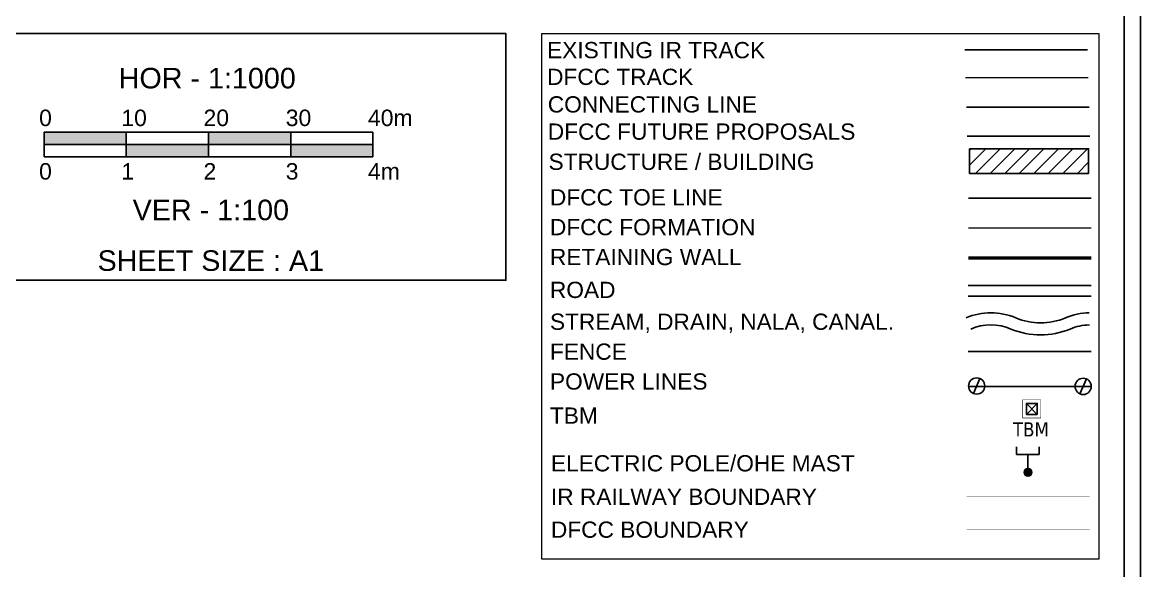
# Model space of a CAD drawing. Header units: metres. Extents: x 0 to 841, y 0 to 594.
# Drawn here: x 692 to 828, y 409 to 475.7 of the extents above; entities that cross this region are included whole.
import ezdxf
from ezdxf.enums import TextEntityAlignment as Align

# ---------------------------------------------------------------- set-up
doc = ezdxf.new("R2010")
doc.units = ezdxf.units.M
doc.header["$MEASUREMENT"] = 0
doc.linetypes.add('CENTER', pattern=[2, 1.25, -0.25, 0.25, -0.25])
doc.linetypes.add('DASHED', pattern=[0.75, 0.5, -0.25])
for name, color, linetype in [('GPS', 7, 'Continuous'), ('LEGEND', 7, 'Continuous'), ('title', 7, 'Continuous')]:
    doc.layers.add(name, color=color, linetype=linetype)
doc.styles.get("Standard").update_dxf_attribs({"font": 'arial.ttf'})
doc.styles.add('street name', font='tahoma.ttf', dxfattribs={"height": 2})
doc.styles.add('Style-Arial', font='arial.ttf')
doc.linetypes.add('F-LINE', pattern='A,0.6,["X",Standard,S=0.3,R=0,X=0,Y=-0.15],0.1', length=0.7)
doc.linetypes.add('POWER', pattern='A,10,-0.2,[131,ltypeshp.shx,S=0.4,R=0,X=-0.2,Y=0],-0.2,[131,ltypeshp.shx,S=0.4,R=180,X=1.2,Y=0],-1.2,-0.2,[131,ltypeshp.shx,S=0.4,R=0,X=-0.2,Y=0],-0.2,[131,ltypeshp.shx,S=0.4,R=180,X=1.2,Y=0],-1.2,-0.2,[131,ltypeshp.shx,S=0.4,R=0,X=-0.2,Y=0],-0.2,[131,ltypeshp.shx,S=0.4,R=180,X=1.2,Y=0],-1.2', length=14.8)

# ---------------------------------------------------------------- blocks, each defined once
blk = doc.blocks.new('GPS')
for p, q in [((0.335, 0.335), (-0.335, -0.335)), ((-0.335, 0.335), (0.335, -0.335))]:
    blk.add_line(p, q)
at = {"const_width": 0.0279}
blk.add_lwpolyline([(0.558, -0.558), (-0.558, -0.558), (-0.558, 0.558), (0.558, 0.558)], close=True, dxfattribs=at)
blk.add_lwpolyline([(0.335, -0.335), (-0.335, -0.335), (-0.335, 0.335), (0.335, 0.335)], close=True)
at = {"style": 'street name'}
blk.add_text('TBM', height=0.8675, dxfattribs=at).set_placement((-1.161, -1.693, -111.29))
blk = doc.blocks.new('SCALE(1-1000 & 1-100)')
h = blk.add_hatch(color=256)
h.dxf.hatch_style = 1
h.paths.add_polyline_path([(10, 1.5), (0, 1.5), (0, 0), (10, 0)])
h.paths.add_polyline_path([(20, 0), (10, 0), (10, -1.5), (20, -1.5)])
h.paths.add_polyline_path([(30, 1.5), (20, 1.5), (20, 0), (30, 0)])
h.paths.add_polyline_path([(40, 0), (30, 0), (30, -1.5), (40, -1.5)])
for p, q in [((40, 1.5), (0, 1.5)), ((0, 1.5), (0, -1.5)), ((10, 1.5), (10, -1.5)), ((20, 1.5), (20, -1.5)), ((30, 1.5), (30, -1.5)), ((40, 1.5), (40, -1.5)), ((0, 0), (40, 0)), ((0, -1.5), (40, -1.5))]:
    blk.add_line(p, q)
at = {"style": 'Style-Arial'}
for s, height, p in [('HOR - 1:1000', 2.5, (9.07, 6.83)), ('0', 2, (-0.61, 2.25)), ('10', 2, (9.39, 2.25)), ('20', 2, (19.39, 2.25)), ('30', 2, (29.39, 2.25)), ('40m', 2, (39.39, 2.25)), ('0', 2, (-0.61, -4.26)), ('1', 2, (9.39, -4.26)), ('2', 2, (19.39, -4.26)), ('3', 2, (29.39, -4.26)), ('4m', 2, (39.39, -4.26)), ('VER - 1:100', 2.5, (10.77, -9.2))]:
    blk.add_text(s, height=height, dxfattribs=at).set_placement(p)
blk.add_text('SHEET SIZE : A1', height=2.5, dxfattribs=at).set_placement((20.28, -14.11), align=Align.MIDDLE_CENTER)

msp = doc.modelspace()

# ---------------------------------------------------------------- hatches: boundary and pattern name
h = msp.add_hatch()
h.set_pattern_fill('ANSI31', color=1, scale=10)
h.set_pattern_definition([(45, (66.6705, -34.6405), (-0.8838835, 0.8838835), [])])
h.paths.add_polyline_path([(807.17, 460.36), (807.17, 457.36), (821.67, 457.36), (821.67, 460.36)])
at = {"layer": 'LEGEND'}
h = msp.add_hatch(color=256, dxfattribs=at)
h.dxf.hatch_style = 1
h.paths.add_polyline_path([(814.77, 420.99, 1), (813.82, 420.99, 1)])

# ---------------------------------------------------------------- linework, layer by layer
at = {"color": 6}
for p, q in [((808.45, 432.4), (807.65, 430.6)), ((821.41, 432.35), (820.61, 430.55))]:
    msp.add_line(p, q, dxfattribs=at)
msp.add_lwpolyline([(678.44, 474.36), (750.8, 474.36), (750.8, 444.36), (678.44, 444.36)], close=True)
at = {"color": 1}
msp.add_lwpolyline([(807.17, 460.36), (821.67, 460.36), (821.67, 457.36), (807.17, 457.36)], close=True, dxfattribs=at)
at = {"color": 6}
for centre in [(808.05, 431.5), (821.01, 431.45)]:
    msp.add_circle(centre, 0.988, dxfattribs=at)
at = {"layer": 'LEGEND', "color": 7}
for p, q in [((812.92, 423.16, 34.69), (812.92, 424.12, 34.69)), ((815.67, 423.16, 34.69), (812.92, 423.16, 34.69)), ((814.29, 421.46, 34.69), (814.29, 423.16, 34.69)), ((815.67, 423.16, 34.69), (815.67, 424.12, 34.69))]:
    msp.add_line(p, q, dxfattribs=at)
at = {"layer": 'LEGEND', "lineweight": 13}
msp.add_lwpolyline([(755.17, 474.36), (822.91, 474.36), (822.91, 410.43), (755.17, 410.43)], close=True, dxfattribs=at)
at = {"layer": 'LEGEND', "const_width": 0.189}
msp.add_lwpolyline([(806.6, 472.39), (821.56, 472.39)], dxfattribs=at)
at = {"layer": 'LEGEND', "color": 1, "const_width": 0.189}
msp.add_lwpolyline([(806.69, 468.99), (821.65, 468.99)], dxfattribs=at)
at = {"layer": 'LEGEND', "color": 190, "ltscale": 5, "const_width": 0.189}
msp.add_lwpolyline([(806.78, 465.41), (821.74, 465.41)], dxfattribs=at)
at = {"layer": 'LEGEND', "color": 5, "linetype": 'DASHED', "ltscale": 5, "const_width": 0.189}
msp.add_lwpolyline([(806.87, 461.87), (821.83, 461.87)], dxfattribs=at)
at = {"layer": 'LEGEND', "color": 239, "const_width": 0.189}
msp.add_lwpolyline([(807.04, 454.34), (822, 454.34)], dxfattribs=at)
at = {"layer": 'LEGEND', "color": 187, "const_width": 0.189}
msp.add_lwpolyline([(807.04, 450.71), (822, 450.71)], dxfattribs=at)
at = {"layer": 'LEGEND', "color": 154, "lineweight": -2, "const_width": 0.395}
msp.add_lwpolyline([(807.04, 447.08), (822, 447.08)], dxfattribs=at)
at = {"layer": 'LEGEND', "color": 34, "ltscale": 0.2}
for points in [[(807.04, 443.72), (822, 443.72)], [(807.04, 442.44), (822, 442.44)]]:
    msp.add_lwpolyline(points, dxfattribs=at)
at = {"layer": 'LEGEND', "color": 5}
for points in [[(806.76, 439.79, -0.202414), (812.8, 439.79, 0.202414), (818.85, 439.79, -0.096224), (821.75, 440.41, -0.096224)], [(807.33, 438.43, -0.202414), (812.23, 438.43, 0.202414), (819.43, 438.43, -0.095324), (821.76, 438.92, -0.095324)]]:
    msp.add_lwpolyline(points, format="xyb", dxfattribs=at)
at = {"layer": 'LEGEND', "color": 252, "linetype": 'F-LINE', "ltscale": 5}
msp.add_lwpolyline([(807.04, 435.68), (822, 435.68)], dxfattribs=at)
at = {"layer": 'LEGEND', "color": 6, "linetype": 'POWER'}
msp.add_lwpolyline([(807.04, 431.45), (822, 431.45)], dxfattribs=at)
at = {"layer": 'LEGEND', "linetype": 'CENTER', "lineweight": 13, "ltscale": 2, "const_width": 0.0494}
msp.add_lwpolyline([(806.85, 418.1), (821.81, 418.1)], dxfattribs=at)
at = {"layer": 'LEGEND', "color": 6, "linetype": 'CENTER', "lineweight": 13, "ltscale": 2, "const_width": 0.0494}
msp.add_lwpolyline([(806.85, 414.1), (821.81, 414.1)], dxfattribs=at)
at = {"layer": 'LEGEND', "color": 7}
msp.add_circle((814.29, 420.99, 34.69), 0.472, dxfattribs=at)
at = {"layer": 'title'}
for points in [[(828, 13), (13, 13), (13, 581), (828, 581)], [(826, 15), (15, 15), (15, 579), (826, 579)]]:
    msp.add_lwpolyline(points, close=True, dxfattribs=at)

# ---------------------------------------------------------------- block references
msp.add_blockref('SCALE(1-1000 & 1-100)', (694.62, 460.86))
at = {"layer": 'GPS', "xscale": 1.975454735367663, "yscale": 1.975454735367663, "zscale": 1.975454735367663}
msp.add_blockref('GPS', (814.76, 428.71, 260.46), dxfattribs=at)

# ---------------------------------------------------------------- texts
at = {"layer": 'LEGEND', "color": 7}
for s, height, p in [('EXISTING IR TRACK', 1.9755, (755.8, 471.36)), ('DFCC TRACK', 1.975, (755.8, 468.11)), ('STRUCTURE / BUILDING', 1.9755, (755.98, 457.78)), ('DFCC TOE LINE', 1.9755, (756.15, 453.46)), ('DFCC FORMATION', 1.9755, (756.15, 449.83)), ('RETAINING WALL', 1.9755, (756.15, 446.2)), ('ROAD', 1.975, (756.15, 442.2)), ('STREAM, DRAIN, NALA, CANAL.', 1.9755, (756.15, 438.33)), ('FENCE', 1.975, (756.15, 434.69)), ('POWER LINES', 1.9755, (756.15, 431.06)), ('TBM', 1.975, (756.15, 426.91)), ('ELECTRIC POLE/OHE MAST', 1.9755, (756.27, 421.11)), ('IR RAILWAY BOUNDARY', 1.9755, (756.27, 417.04)), ('DFCC BOUNDARY', 1.9755, (756.27, 413.04))]:
    msp.add_text(s, height=height, dxfattribs=at).set_placement(p)
at = {"layer": 'LEGEND', "color": 7, "linetype": 'DASHED', "ltscale": 5}
for s, p in [('CONNECTING LINE', (755.89, 464.76)), ('DFCC FUTURE PROPOSALS', (755.89, 461.45))]:
    msp.add_text(s, height=1.9755, dxfattribs=at).set_placement(p)

doc.saveas('drawing.dxf')
